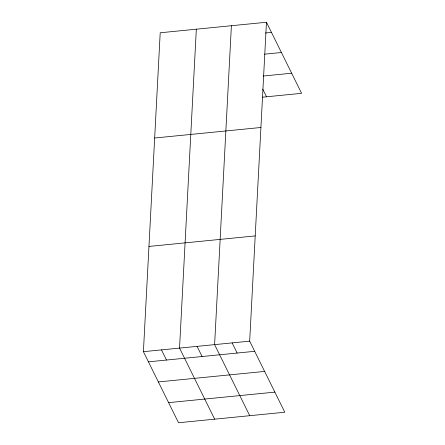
<?xml version="1.0" encoding="UTF-8"?>
<svg xmlns="http://www.w3.org/2000/svg" width="445" height="445" viewBox="0 0 445 445"><rect width="100%" height="100%" fill="white"/><g stroke="black" fill="none" stroke-linecap="round" stroke-linejoin="round"><path stroke-width="0.67" d="M266.46 22.25L249.673 341.154L284.794 412.226L178.54 422.75L143.412 351.678L160.206 32.774L266.46 22.25L301.588 93.322L262.478 97.194M196.328 29.192L179.541 348.101L214.668 419.173M231.394 25.721L214.607 344.625L249.734 415.702M265.415 33.008L271.483 32.407M264.558 54.179L281.418 52.51M263.329 76.023L291.653 73.219M154.66 138.011L260.92 127.487M148.953 246.441L255.213 235.917M143.412 351.678L249.673 341.154M148.43 361.835L254.69 351.311M158.364 381.938L264.625 371.414M168.605 402.647L274.86 392.123M262.722 89.111L266.522 96.793M232.14 342.889L237.157 353.046M197.074 346.366L202.091 356.517M161.474 349.887L166.497 360.044"/></g></svg>
